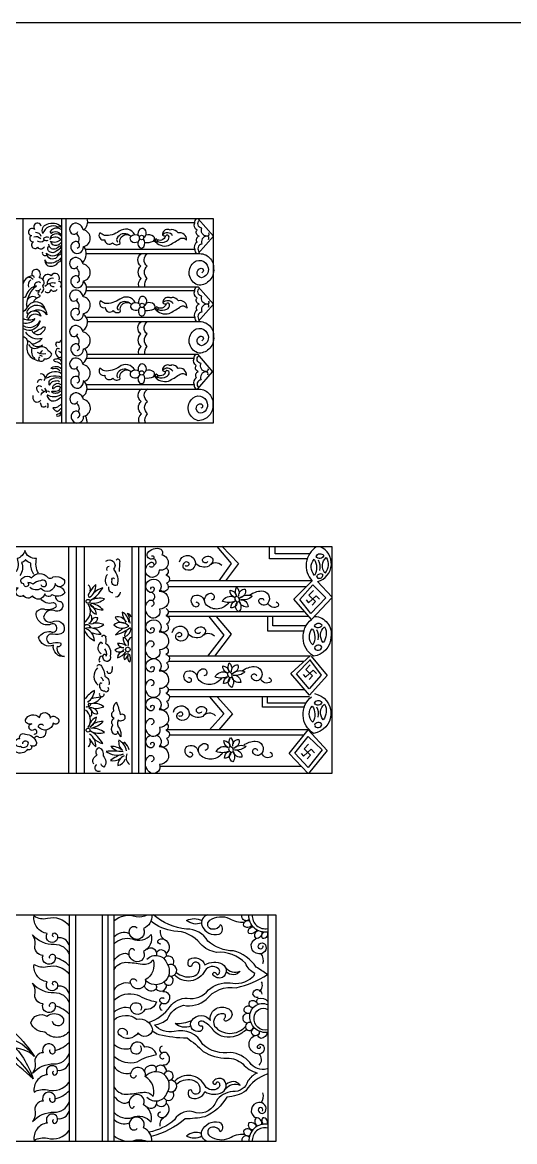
# Model space of a CAD drawing. Extents: x -66030 to 95157, y -13132 to 45879.
# Drawn here: x -58565 to -57482, y 3467 to 5934 of the extents above; entities that cross this region are included whole.
import ezdxf

# ---------------------------------------------------------------- set-up
doc = ezdxf.new("R2010")
doc.units = 0
doc.header["$LTSCALE"] = 100
doc.header["$MEASUREMENT"] = 0
doc.layers.add('3', color=11, linetype='CONTINUOUS')
doc.layers.add('4', color=121, linetype='CONTINUOUS')

# ---------------------------------------------------------------- blocks, each defined once
blk = doc.blocks.new('A$C08F46242')
at = {"layer": '3'}
for p, q in [((1963.8, 500), (1963.8, 0)), ((1980.9, 500), (1980.9, 0)), ((1998, 500), (1998, 0)), ((2103, 500), (2103, 0)), ((2117.7, 500), (2117.7, 0)), ((2132.3, 500), (2132.3, 0))]:
    blk.add_line(p, q, dxfattribs=at)
for points in [[(2146.7, 479.9, -0.978401), (2149.3, 472.9, -0.652992), (2137.7, 485.8, -0.334643), (2166.9, 494.8, -0.382986), (2169.3, 481.8, -0.987092), (2163.6, 448.2, -0.698473), (2135.8, 437.8, -0.410562), (2142.7, 464.2, -2.566179), (2142, 456.9)], [(1897.3, 441.2, -0.175038), (1893.3, 473.7, -0.369752), (1867.4, 491.7, -0.276229), (1850.4, 473.7, -0.226228), (1848.4, 444.2, -0.226228)], [(1887.6, 438.9, -0.187737), (1881, 463.8, -0.218244), (1869, 471.4, -0.266655), (1860, 465.1, -0.287202), (1856.7, 436.5, -0.287202)], [(2045.8, 468.3, -0.914276), (2062.9, 450, -0.262098), (2070.6, 415.2, -0.689883), (2059.9, 425.9, -0.922883), (2064.7, 430)], [(2208.3, 466.2, -0.756054), (2241.6, 469.8, -0.855662), (2217.2, 452.3, -0.486193), (2223.6, 467, -1.428816), (2220.4, 458.1)], [(2270.4, 467, -1.280522), (2262.1, 475.9, -0.495408), (2281.2, 472.2, -0.246554), (2277.4, 461)], [(2178.4, 453.1, -0.677784), (2177.9, 437.6, -0.789048), (2179.3, 419.3, -1.091328), (2165.2, 404.2, -0.704761)], [(2301, 458.1, 0.476665), (2272.9, 456.7, -0.331254), (2243.2, 463.7, -0.331254)], [(1938.5, 412.9, -0.349746), (1955.8, 398.3, -0.376877), (1927.5, 394, -0.678432), (1911.6, 396.3, -0.70255), (1884.3, 391.7, -0.575698), (1864.7, 392.4, -1.091011), (1852.7, 409, -0.624189), (1839.4, 423.6)], [(1902.6, 416.3, 0.464601), (1913.9, 413.3, 0.830217), (1902.3, 424.9, 0.155749), (1886, 417.3, 0.154893), (1874, 420.6, -1.825228), (1865.7, 418.3, -0.917593), (1863.4, 431.2, -0.380437), (1882.3, 431.2, -0.515901), (1917.9, 432.2, 0.434055), (1929.9, 433.5, -0.21567), (1953.5, 427.9, -1.104137), (1934.2, 418.6, -0.69824), (1902.9, 407.6, -0.35758), (1878.3, 410.6, -0.35758)], [(2144.8, 406.5, -0.683012), (2151.2, 410.2, -0.66279), (2142.8, 399.1, -0.734734), (2146.2, 427.5, -0.795134), (2163.4, 401.8, -1.030744), (2164.1, 362.2, -1.009364), (2136.7, 352.1, -0.378765), (2140.4, 380.8, -1.278642), (2145.8, 368.3, -1.278642)], [(2510.2, 433.4, -0.504575), (2522.6, 439.5, -0.615135), (2514.1, 429.9)], [(2316.7, 376.9, -0.466596), (2267.8, 371.3, -0.509378), (2271.5, 395.7, -1.325691), (2277.5, 381.7)], [(2339, 390.9, -0.485572), (2352.7, 406.1, -0.445644), (2341.2, 387.2, -0.29228), (2368.2, 390.9, -0.247903), (2342.7, 383.1, -0.449031), (2359, 367.2, -0.404336), (2340.1, 379.1, -0.32333), (2339, 356.5, -0.47526), (2334.5, 376.5, -0.423481), (2321.2, 365, -0.309006), (2330.1, 379.8, -0.202973), (2302.7, 379.4, -0.427638), (2328.2, 388.7, -0.307938), (2319.3, 403.9, -0.324989), (2333.4, 391.7, -0.269612), (2333.8, 410.5, -0.216639), (2339.7, 396.5)], [(2363.1, 393.5, -0.14276), (2388.6, 402.4, -0.637607), (2402.7, 375.7, -0.597691), (2383.4, 377.6, -1.115961), (2393.8, 382)], [(1935.1, 390.1, 0.424142), (1947, 379, -0.781195), (1935.9, 357.7, 0.543895), (1909, 344.2, 0.473151), (1932, 335.5, -0.715045), (1951.8, 311, -0.219957), (1929.2, 306.9, 1.065821), (1924.2, 286.5, -0.154244), (1946.3, 287.8, -0.706199), (1938.9, 279.6, 0.477703), (1954.9, 258, -0.498992), (1930.4, 282.6, -0.459681), (1898, 299.2, -0.324869), (1924.1, 312.6, 1.388545), (1928, 330, -0.56692), (1892.4, 352.9, -0.459639), (1912.2, 361.6, 0.14112), (1935.9, 366.4, 0.678986), (1929.6, 375.8, -0.313802), (1902.7, 385.3)], [(2244.1, 378, -1.258875), (2243, 367.2, -0.507955), (2237.8, 390.6, -0.53132), (2263, 379.8)], [(2420.9, 378.3, -0.405765), (2425.3, 368.7, -0.499521), (2402.7, 375.7, -0.499521)], [(2178.4, 363.5, -0.677784), (2177.9, 348, -0.789048), (2179.3, 329.8, -1.091328), (2165.2, 314.6, -0.704761)], [(2505.6, 346.3, -0.45526), (2541.5, 300.4, -0.379331), (2503.1, 258.7, -0.513752), (2498.6, 339.5)], [(2144.8, 316.9, -0.683012), (2151.2, 320.6, -0.66279), (2142.8, 309.5, -0.734734), (2146.2, 337.9, -0.795134), (2163.4, 312.2, -1.030744), (2164.1, 272.6, -1.009364), (2136.7, 262.5, -0.378765), (2140.4, 291.2, -1.278642), (2145.8, 278.7, -1.278642)], [(2192.1, 310.4, -0.756054), (2225.5, 313.9, -0.855662), (2201, 296.5, -0.486193), (2207.4, 311.2, -1.428816), (2204.2, 302.3)], [(2254.2, 311.2, -1.280522), (2245.9, 320.1, -0.495408), (2265, 316.4, -0.246554), (2261.2, 305.2)], [(2037.4, 301.3, -1.116322), (2045.4, 299.4, -0.134032), (2045.4, 286.9, -0.320048), (2055.4, 259.2, -0.395248), (2050.4, 246.8, -0.47796), (2039.3, 258.7, 0.671178), (2032.7, 245.7)], [(2284.9, 302.3, 0.476665), (2256.8, 300.9, -0.331254), (2227, 307.9, -0.331254)], [(2178.4, 277.9, -0.677784), (2177.9, 262.4, -0.789048), (2179.3, 244.1, -1.091328), (2165.2, 228.9, -0.704761)], [(2144.8, 231.3, -0.683012), (2151.2, 235, -0.66279), (2142.8, 223.8, -0.734734), (2146.2, 252.2, -0.795134), (2163.4, 226.5, -1.030744), (2164.1, 187, -1.009364), (2136.7, 176.9, -0.378765), (2140.4, 205.6, -1.278642), (2145.8, 193.1, -1.278642)], [(2027.1, 236.7, -0.773453), (2036.2, 236.4, -0.166114), (2043.5, 214.6, -0.39051), (2052.6, 195.7)], [(2227.9, 211.3, -1.258875), (2226.8, 200.6, -0.507955), (2221.6, 223.9, -0.53132), (2246.8, 213.2)], [(2300.6, 210.2, -0.466596), (2251.7, 204.7, -0.509378), (2255.4, 229.1, -1.325691), (2261.3, 215)], [(2322.8, 224.3, -0.485572), (2336.5, 239.5, -0.445644), (2325, 220.6, -0.29228), (2352.1, 224.3, -0.247903), (2326.5, 216.5, -0.449031), (2342.8, 200.6, -0.404336), (2323.9, 212.4, -0.32333), (2322.8, 189.8, -0.47526), (2318.4, 209.8, -0.423481), (2305, 198.4, -0.309006), (2313.9, 213.2, -0.202973), (2286.5, 212.8, -0.427638), (2312.1, 222.1, -0.307938), (2303.2, 237.2, -0.324989), (2317.2, 225, -0.269612), (2317.6, 243.9, -0.216639), (2323.5, 229.8)], [(2346.9, 226.9, -0.14276), (2372.5, 235.8, -0.637607), (2386.5, 209.1, -0.597691), (2367.3, 210.9, -1.115961), (2377.6, 215.4)], [(2404.7, 211.7, -0.405765), (2409.1, 202.1, -0.499521), (2386.5, 209.1, -0.499521)], [(2178.4, 192.2, -0.677784), (2177.9, 176.7, -0.789048), (2179.3, 158.5, -1.091328), (2165.2, 143.3, -0.704761)], [(2505.6, 175.9, -0.848576), (2503.1, 88.3, -0.513752), (2498.6, 169.1)], [(2144.8, 145.6, -0.683012), (2151.2, 149.4, -0.66279), (2142.8, 138.2, -0.734734), (2146.2, 166.6, -0.795134), (2163.4, 140.9, -1.030744), (2164.1, 101.4, -1.009364), (2136.7, 91.2, -0.378765), (2140.4, 120, -1.278642), (2145.8, 107.5, -1.278642)], [(2194.6, 135, -0.756054), (2228, 138.6, -0.855662), (2203.5, 121.2, -0.486193), (2209.9, 135.8, -1.428816), (2206.7, 127)], [(1887.5, 87.1, 1.836467), (1885.7, 95.3, -1.06124), (1882.8, 109.4, -0.53913), (1868.7, 118.1, -0.53399), (1899.8, 123.4, -0.98489), (1923.2, 121.7, -0.573369), (1936.7, 123.4, -1.322578), (1930.2, 110.5, -0.61449), (1897.4, 102.3, -0.829448), (1908.6, 105.9)], [(2287.3, 127, 0.476665), (2259.2, 125.6, -0.331254), (2229.5, 132.6, -0.331254)], [(2256.7, 135.8, -1.280522), (2248.4, 144.7, -0.495408), (2267.5, 141, -0.246554), (2263.7, 129.9)], [(2180.3, 109.5, -0.584884), (2177.9, 95.2, -0.789048), (2179.3, 76.9, -1.091328), (2165.2, 61.7)], [(1862.9, 65.5, -0.864562), (1874.6, 67.8, -0.672522), (1858.2, 59.1, -1.19292), (1856.5, 77.2, -0.730301), (1868.7, 86.6, -0.32681), (1893.3, 68.4, -0.74233), (1879.9, 62.6, -1.057583), (1873.4, 53.2, -0.422435), (1847.7, 47.9, -0.422435)], [(2159, 84.3, -0.499779), (2163.4, 59.3, -1.030744), (2164.1, 19.8, -1.009364), (2136.7, 9.7, -0.378765), (2140.4, 38.4, -1.278642), (2145.8, 25.9)], [(2144.8, 64.1, -0.683012), (2151.2, 67.8, -0.66279), (2142.8, 56.6, -0.641993), (2142.6, 83.9, -0.641993)], [(2325.3, 59.8, -0.485572), (2339, 74.9, -0.445644), (2327.5, 56.1, -0.29228), (2354.6, 59.8, -0.247903), (2329, 52, -0.449031), (2345.3, 36.1, -0.404336), (2326.4, 47.9, -0.32333), (2325.3, 25.3, -0.47526), (2320.8, 45.3, -0.423481), (2307.5, 33.8, -0.309006), (2316.4, 48.7, -0.202973), (2289, 48.3, -0.427638), (2314.5, 57.5, -0.307938), (2305.7, 72.7, -0.324989), (2319.7, 60.5, -0.269612), (2320.1, 79.4, -0.216639), (2326, 65.3)], [(2019.2, 20.4, -0.45746), (2026.5, 40, -0.435492), (2030.4, 57.2, -0.389989), (2039.8, 38.5, -0.430076), (2041.3, 14, -0.295401), (2035.4, 20.9)], [(2230.4, 46.8, -1.258875), (2229.3, 36.1, -0.507955), (2224.1, 59.4, -0.53132), (2249.3, 48.7)], [(2303.1, 45.7, -0.466596), (2254.1, 40.1, -0.509378), (2257.8, 64.6, -1.325691), (2263.8, 50.5)], [(2349.4, 62.4, -0.14276), (2374.9, 71.2, -0.637607), (2389, 44.6, -0.597691), (2369.8, 46.4, -1.115961), (2380.1, 50.9)], [(2407.2, 47.2, -0.405765), (2411.6, 37.5, -0.499521), (2389, 44.6, -0.499521)]]:
    blk.add_lwpolyline(points, format="xyb", dxfattribs=at)
for points in [[(2290.2, 500), (2322, 463), (2294.5, 424.9)], [(2301, 500.8), (2338.1, 463), (2309.2, 424.9)], [(2489.2, 473.3), (2406, 473.3), (2406, 500)], [(2494.4, 484.4), (2418.8, 484.4), (2418.8, 500)], [(2500.2, 424.9), (2185.2, 424.9)], [(2543.3, 387), (2498.6, 339.5), (2460, 384.3), (2500.3, 424.6)], [(2511.8, 423.4), (2543.3, 389.1)], [(2487.3, 411.2), (2183.3, 411.2)], [(2501.9, 416), (2530.3, 386.8), (2497.4, 352.3), (2472.7, 383.5), (2501.9, 416)], [(2502.8, 403.2), (2493.1, 392.9), (2507.4, 378.9), (2499.8, 370.8)], [(2487.1, 382.4), (2492.2, 376.4), (2509, 391.8), (2516.2, 384.2)], [(2493.1, 346), (2182.4, 346)], [(2484.1, 356.4), (2183.4, 356.4)], [(2272.3, 346), (2305.8, 304.7), (2269.9, 258.2)], [(2288.5, 346), (2321.9, 307.2), (2285.3, 258.2)], [(2481.7, 313.8), (2402.5, 313.8), (2402.5, 346)], [(2486.6, 325.5), (2413.2, 325.5), (2413.2, 346)], [(2482.2, 246.9), (2183.5, 246.9)], [(2494.5, 258.2), (2184.4, 258.2)], [(2498, 258.8), (2533, 216), (2494.3, 172.6), (2453, 220.1), (2496.4, 259.9)], [(2494.3, 251), (2519.9, 217), (2493.2, 186.2), (2466, 219.6), (2494.8, 249.9)], [(2480.5, 218.5), (2485.5, 212.5), (2502.4, 227.9), (2509.5, 220.3)], [(2496.1, 239.4), (2486.5, 229.1), (2500.8, 215), (2493.2, 206.9)], [(2484, 184.5), (2183.5, 184.5)], [(2494.6, 169.2), (2195.4, 169.2), (2185.7, 169.2)], [(2274.3, 169.2), (2305.9, 131.8), (2274.4, 95.9)], [(2291.1, 169.2), (2324.4, 131.8), (2294.3, 95.9)], [(2482.5, 146.3), (2390.6, 146.3), (2390.6, 169.2)], [(2487.3, 155.2), (2401.8, 155.2), (2401.8, 169.2)], [(2491.3, 95.9), (2179.4, 95.9)], [(2482.1, 84.6), (2185.8, 84.6)], [(2491.3, 0), (2449.3, 44.1), (2491.6, 96.3)], [(2491.6, 81.7), (2522.5, 52.4), (2491.1, 13.2), (2461.8, 45.1), (2491.6, 81.7)], [(2491.6, 96.3), (2533, 50.8), (2491.9, 0)], [(2476.2, 43.9), (2481.3, 37.9), (2498.1, 53.4), (2505.3, 45.8)], [(2491.9, 64.8), (2482.2, 54.5), (2496.5, 40.5), (2488.9, 32.4)], [(2477, 15), (2165, 15)]]:
    blk.add_lwpolyline(points, dxfattribs=at)
for points in [[(2504.3, 472.2, -0.289166), (2505.4, 436.7, -0.397149)], [(2525.7, 480.6, -0.679549), (2509.1, 478.5, -0.595466)], [(2528.3, 441.7, -0.414005), (2531.3, 476.3, -0.308867)], [(2521.7, 327.5, -0.679549), (2505.2, 325.4, -0.595466)], [(2524.3, 288.6, -0.414005), (2527.4, 323.2, -0.308867)], [(2500.4, 319, -0.289166), (2501.5, 283.6, -0.397149)], [(2073.2, 117.5, 0.367875), (2076.1, 98.9, -0.118418), (2079.1, 80.7, -0.055409), (2071.7, 93, -0.776559), (2062.9, 87.6, -0.350151), (2061.4, 107.2, -0.499463), (2064.3, 121.5, -0.606203), (2063.4, 137.7, -0.277186), (2069.2, 157.3, -0.032072), (2077.6, 130.3, -1.094949), (2083, 117, -0.359001)], [(2500.4, 148.7, -0.289166), (2501.5, 113.2, -0.397149)], [(2521.7, 157.1, -0.679549), (2505.2, 155, -0.595466)], [(2524.3, 118.2, -0.414005), (2527.4, 152.8, -0.308867)]]:
    blk.add_lwpolyline(points, format="xyb", close=True, dxfattribs=at)
for centre, radius in [((2006.7, 379.4), 4.22), ((2094.2, 273.2), 4.92), ((2006.7, 95.6), 4.22)]:
    blk.add_circle(centre, radius, dxfattribs=at)
for centre, radius, start, end in [((2535.9, 458.3), 49, 121.9591, 223.3738), ((2501.9, 462.5), 40.6, 285.2353, 66.9319), ((2072.5, 468.8), 3.96, 352.8375, 161.1946), ((2149.7, 466), 6.93, 286.2715, 111.9081), ((2484, 454.8), 33.9, 348.0027, 26.5361), ((2053.8, 450.3), 6.25, 98.5764, 205.2382), ((6452.9, 232.2), 4382.8, 176.9112, 177.2124), ((2063.3, 426), 18.9, 137.471, 216.9388), ((2515.6, 435.6), 5.87, 201.8317, 254.9496), ((2001.7, 406.7), 10.4, 336.7462, 59.2207), ((2013, 393.4), 5.78, 132.0198, 236.785), ((2084.3, 354.5), 86.7, 134.4433, 150.0596), ((1995.7, 412.8), 28.1, 300.2498, 7.1631), ((1975.9, 444.3), 72.4, 299.9093, 330.7814), ((2047.8, 370.7), 39.3, 102.9022, 137.1928), ((2061.7, 408.9), 10.2, 167.7127, 266.9421), ((2067.2, 400.4), 11.1, 269.2457, 357.6094), ((2144.5, 389.8), 9.16, 292.7972, 82.6733), ((1983.9, 357.2), 28.1, 300.1064, 34.6308), ((2039, 399.4), 39, 223.166, 271.1398), ((1995.9, 347), 29.7, 7.801, 60.4732), ((2031.9, 340.4), 45.8, 75.6642, 115.8747), ((2016.6, 418.2), 42.8, 265.1468, 308.4691), ((2002.6, 325.9), 50.8, 42.9278, 78.1125), ((2003.6, 341.7), 11.8, 294.4798, 42.0506), ((2032.7, 373.3), 23.5, 204.3228, 251.7513), ((2125.6, 359.8), 43.9, 185.2148, 216.5265), ((2069.4, 331.4), 27.4, 4.6867, 62.7384), ((2088.7, 345.4), 8.32, 356.6463, 60.6156), ((2092.6, 343.5), 9.09, 8.5949, 88.7578), ((2004.8, 319.7), 8.28, 17.2258, 144.4638), ((2010.2, 291.2), 29.9, 31.9517, 114.0631), ((2013.5, 344.9), 14.8, 250.3135, 352.1708), ((2024.5, 332.1), 11.4, 71.1071, 166.2637), ((2023.2, 282.7), 48.9, 68.3785, 96.1042), ((2020.9, 352.3), 31.6, 267.9196, 310.0437), ((2078.5, 310.3), 22.8, 38.4882, 131.791), ((2081.7, 348.5), 28.1, 228.9278, 301.3514), ((2072.1, 325.2), 20.2, 24.8312, 106.1907), ((2087, 354.2), 22.7, 205.2844, 269.6896), ((2049.6, 382.1), 78.5, 282.9338, 310.1574), ((2117.2, 341), 20.5, 169.0096, 208.4975), ((1990.4, 290.5), 30.8, 3.3529, 75.598), ((2045.4, 340), 53.5, 207.626, 242.9755), ((2038.3, 393.7), 86.7, 253.5256, 268.165), ((2124.7, 253.9), 77.3, 120.803, 138.0941), ((2109.5, 299), 25.8, 177.9891, 223.3919), ((2079.9, 284.5), 15.9, 345.6595, 76.3109), ((2102, 304.3), 14.8, 137.4658, 193.0231), ((2079.3, 321.4), 22.1, 292.0139, 355.2447), ((2106.8, 289.2), 12.1, 108.4229, 189.1641), ((2480.1, 301.7), 33.9, 348.0027, 26.5361), ((2042.8, 277), 14.6, 140.1757, 241.0813), ((2035.1, 285.2), 3.7, 356.8572, 161.3898), ((2032.7, 263.9), 15.1, 339.6598, 44.1372), ((2080.2, 254), 23.4, 76.0774, 129.1685), ((2075.1, 280.7), 12.9, 221.4074, 326.4763), ((2075.4, 261.7), 24.9, 52.0833, 99.3778), ((2087.3, 294.7), 18.1, 208.0971, 265.2149), ((2512.8, 280.6), 9.11, 210.7452, 346.4675), ((2513.8, 273.3), 9.35, 33.3366, 159.8757), ((2043.1, 258.7), 3.74, 359.3355, 180.6645), ((2085.1, 254.9), 13.8, 90.1568, 179.7945), ((2062.8, 285.9), 32.2, 285.5324, 326.7376), ((2094.1, 255.9), 8.57, 108.4108, 211.8476), ((2080.8, 263.9), 14.3, 296.3164, 10.5145), ((2103.9, 255.4), 10.4, 158.6056, 242.8779), ((2079.4, 252.8), 20.8, 341.4422, 28.295), ((2044.7, 214.2), 25.2, 133.2787, 231.4578), ((2053.9, 226.4), 5.67, 180.9828, 359.0172), ((1999.1, 239.3), 61.9, 347.8688, 356.4114), ((2043.2, 193.2), 11.3, 149.7704, 268.3802), ((2035.2, 195), 4.25, 56.7013, 114.5087), ((2026.3, 200.3), 14.7, 11.8419, 53.6729), ((2045.4, 135.1), 53.5, 117.0245, 146.6829), ((1990.4, 184.6), 30.8, 299.7348, 356.6471), ((2036.9, 174.6), 5.35, 162.4371, 7.1829), ((2046.8, 185.8), 5.58, 224.8539, 40.5162), ((2004.8, 155.3), 8.28, 248.8297, 342.7742), ((2013, 151.4), 5.78, 132.0198, 236.785), ((2010.2, 183.8), 29.9, 270.7021, 328.0483), ((2038.3, 81.4), 86.7, 91.835, 106.4744), ((2020.9, 122.8), 31.6, 49.9563, 92.0804), ((1983.9, 117.9), 28.1, 325.3692, 51.4988), ((2013.5, 130.1), 14.8, 7.8292, 109.6865), ((2003.6, 133.4), 11.8, 317.9494, 65.5202), ((1995.9, 128.1), 29.7, 299.5268, 352.199), ((2032.7, 101.7), 23.5, 108.2487, 155.6772), ((2024.5, 142.9), 11.4, 193.7363, 288.8929), ((2023.2, 192.4), 48.9, 263.8958, 291.6215), ((2480.1, 131.3), 33.9, 348.0027, 26.5361), ((2039, 75.6), 39, 88.8602, 136.834), ((2002.6, 149.2), 50.8, 281.8875, 317.0722), ((2016.6, 56.8), 42.8, 51.5309, 94.8532), ((2512.8, 110.2), 9.11, 210.7452, 346.4675), ((2513.8, 102.9), 9.35, 33.3366, 159.8757), ((1894.5, 73.7), 7.64, 57.5427, 147.4943), ((1902.2, 92.1), 12.5, 253.1685, 12.3778), ((2084.3, 120.6), 86.7, 209.9404, 225.5567), ((1995.7, 62.2), 28.1, 352.8369, 59.7502), ((1975.9, 30.7), 72.4, 29.2186, 60.0907), ((2031.9, 134.7), 45.8, 244.1253, 284.3358), ((2047.8, 104.4), 39.3, 222.8072, 257.0978), ((2001.7, 68.3), 10.4, 300.7793, 23.2538), ((2056.4, 16.6), 43.2, 52.5791, 89.1665), ((2090.6, 90.1), 45.2, 222.0184, 243.4206), ((2099, 69.7), 24.9, 171.0487, 229.0348), ((2058.1, 43.9), 33.9, 10.4875, 61.1209), ((2087.2, 66), 2.6, 75.8512, 235.2243), ((2049.5, 35), 50.8, 19.2573, 41.2076), ((2060.9, -197.3), 246.3, 84.6626, 93.397), ((2070.8, 80.7), 40.3, 232.6057, 288.8002), ((2100.1, -24.3), 68.7, 103.7061, 130.0771), ((2061.8, 52.7), 25.1, 256.2254, 309.7425), ((2095.8, 17.2), 23.5, 113.8188, 179.2868), ((2068.7, 37.9), 20.7, 280.1594, 342.5897), ((2109.3, 35.1), 19, 153.704, 233.4257), ((2029.5, 12.6), 7.83, 120.3973, 304.038)]:
    blk.add_arc(centre, radius, start, end, dxfattribs=at)
at = {"layer": '3', "extrusion": (0, 0, -1)}
for centre in [(2335.1, 384.1), (2318.9, 217.4), (2321.4, 52.9)]:
    blk.add_ellipse(centre, major_axis=(3.89, -5), ratio=0.754448, dxfattribs=at)
at = {"layer": '4'}
blk.add_lwpolyline([(2543.3, 0), (0, 0), (0, 500), (2543.3, 500)], close=True, dxfattribs=at)
blk = doc.blocks.new('A$C10B656CB')
at = {"layer": '3'}
for p, q in [((1863.9, 0.2), (1863.9, 450.2)), ((1948.8, 0.2), (1948.8, 450.2)), ((1958.8, 0.2), (1958.8, 450.2)), ((2249.3, 450.1), (2282.8, 411.7)), ((2241.9, 441), (2006.1, 441)), ((2241.9, 382.3), (2001, 382.3)), ((2241.9, 291.3), (2002.9, 291.3)), ((2241.9, 232.6), (2003.3, 232.6)), ((2240, 142.4), (2003.8, 142.4)), ((2240, 83.7), (2003.1, 83.7))]:
    blk.add_line(p, q, dxfattribs=at)
for points in [[(2251.2, 412, -0.553129), (2246.8, 425, -0.388661), (2241.9, 441, -0.230262), (2245.8, 450.1)], [(2272.1, 418.7, -0.630878), (2268.6, 411.8, -0.548443), (2257.5, 429.6, -0.683713), (2252.2, 446.8)], [(1903.4, 433.8, 1.312295), (1889.2, 426.6, 1.44644), (1883, 412.9)], [(1947.7, 426.5, 0.396777), (1924.1, 423, 0.455194), (1925.2, 418, -0.584628), (1948.2, 411.1, 0.684361), (1922.5, 404.2, -0.459755), (1945.2, 405.8)], [(1982.9, 385.4, 0.808958), (1981.4, 399.9, 0.603493), (1970.4, 381.9, 0.861172), (1996.5, 388.6, 0.822703), (1996.2, 425.7, 0.255626), (1985.2, 439, 0.633393), (1966.7, 423.4, 0.746337), (1984.1, 421.9)], [(2109.7, 415, 0.473842), (2075.6, 422.4, -0.166062), (2042.7, 413.1, -0.064162), (2032.8, 419.2, 0.719324), (2043.4, 403.8, 0.679737), (2060.8, 397.3, 0.429172), (2077.3, 395.6, -0.760131), (2101.3, 411.7, -0.760131)], [(2129.9, 408.6, 0.526649), (2130.2, 427.3, 0.302511), (2120.6, 426.9, 0.220034), (2116.7, 413.5, 0.220034)], [(1879.1, 411.1, 0.540089), (1886.6, 399.2, 1.201642), (1895.6, 387.1, 0.514847), (1910.6, 388.1)], [(1920.4, 409, 0.228242), (1909.6, 407.5, 0.360129), (1908.9, 404.1, 0.194283), (1919.1, 402.8, 0.194283)], [(1947.7, 405, -0.187791), (1947.5, 397.6, -0.155767), (1938.1, 391, -0.393455), (1924, 400.5, 0.299853), (1947.7, 404.9, 0.299853)], [(2097.1, 414.3, 0.452585), (2070.3, 406.6, 0.376377), (2072.6, 398.4)], [(2120.3, 411.1, 0.412723), (2100.1, 410.1, 0.411883), (2102.1, 400.4, 0.262802), (2116.4, 399.3)], [(2120.8, 405.3, 0.428602), (2119.9, 387, 0.414585), (2129.3, 388.1, 0.297126), (2128.6, 405.2)], [(2131.5, 397.9, 0.117805), (2150.7, 400.4, 0.42628), (2151.1, 411, 0.272313), (2134.2, 413.9)], [(2153.8, 404, 0.201089), (2159.7, 399.8, 0.230015), (2179.2, 400.7, 0.34407), (2185, 410.2, 0.64331), (2178, 412.7, 0.64331)], [(2251.2, 411.4, 0.553129), (2246.8, 398.4, 0.388661), (2241.9, 382.3, 0.230262), (2245.8, 373.3)], [(2272.1, 404.7, 0.630878), (2268.6, 411.5, 0.548443), (2257.5, 393.8, 0.683713), (2252.2, 376.6)], [(1919.3, 394.1, 0.512333), (1937.1, 384.8, -0.105813), (1948.1, 391.4, -0.260479), (1937.9, 379.5, -0.445218), (1919.8, 379.2, -0.15954), (1917.9, 385.9, -0.314116), (1921.3, 388.8)], [(2118.2, 301.2, -0.264664), (2123.6, 318.6, -0.46064), (2123.3, 345.9, -0.53326), (2124.2, 373.3)], [(2131.9, 301.2, -0.264664), (2137.2, 318.6, -0.46064), (2137, 345.9, -0.53326), (2137.9, 373.3)], [(2249.3, 373.3, -0.463187), (2283.2, 339.6, -0.428367), (2251.3, 303.6, -0.563151), (2236.1, 350.1, -0.667192), (2271, 342.2, -0.456308), (2256.2, 320.1, -0.785669), (2253.8, 340.8, -0.989057), (2257.3, 331)], [(1982.9, 309.7, 0.808958), (1981.4, 324.2, 0.603493), (1970.4, 306.2, 0.861172), (1996.5, 312.9, 0.822703), (1996.2, 349.9, 0.255626), (1985.2, 363.3, 0.633393), (1966.7, 347.6, 0.746337), (1984.1, 346.1)], [(1888.5, 320.1, 0.655369), (1880.3, 323.3, 0.300227), (1864, 307.4, 0.300227)], [(1903.3, 286.4, 0.446922), (1907.2, 302.1, 0.682987), (1899.1, 319.5, 0.267579), (1901.3, 330.3, 1.201913), (1883.9, 324.5)], [(1942.9, 315.2, 0.966672), (1925.2, 324.6, 0.63071), (1907.2, 316.5, 0.63071)], [(1872.8, 256.1, -0.136025), (1871.6, 262.9, -0.182618), (1893.3, 302.4, 0.275204), (1870.8, 281.4, -0.327588), (1864.1, 275.8)], [(2251.2, 262.3, -0.553129), (2246.8, 275.3, -0.388661), (2241.9, 291.3, -0.230262), (2245.8, 300.3)], [(2272.1, 269, -0.630878), (2268.6, 262.1, -0.548443), (2257.5, 279.8, -0.683713), (2252.2, 297.1)], [(1898.5, 291.8, -0.350187), (1895.9, 286.2, 0.179119), (1898.6, 282.7, -0.689503), (1899.5, 278.1, 0.18612), (1885.9, 265.8, 0.18612)], [(1912.4, 290.1, 0.721266), (1924.6, 293.8, 0.448952), (1939.1, 294)], [(1982.9, 238, 0.808958), (1981.4, 252.5, 0.603493), (1970.4, 234.5, 0.861172), (1996.5, 241.2, 0.822703), (1996.2, 278.3, 0.255626), (1985.2, 291.6, 0.633393), (1966.7, 275.9, 0.746337), (1984.1, 274.4)], [(2110.8, 265.3, 0.473842), (2076.7, 272.6, -0.166062), (2043.9, 263.4, -0.064162), (2034, 269.5, 0.719324), (2044.5, 254.1, 0.679737), (2062, 247.6, 0.429172), (2078.4, 245.9, -0.760131), (2102.5, 262, -0.760131)], [(2131, 258.9, 0.526649), (2131.4, 277.6, 0.302511), (2121.8, 277.2, 0.220034), (2117.9, 263.7, 0.220034)], [(1912, 250.9, 0.620195), (1875.6, 259.2, -0.041733), (1864.2, 244.7)], [(1874.1, 240.4, -0.393091), (1875.2, 249.5, -0.74747), (1915.9, 238.5, 0.358217), (1888, 247.2, 0.358217)], [(1872.9, 231.5, -0.92671), (1902.9, 235.4, 0.524741), (1873.8, 227.2, 0.513212)], [(2098.3, 264.5, 0.452585), (2071.5, 256.8, 0.376377), (2073.8, 248.6)], [(2121.4, 261.4, 0.412723), (2101.3, 260.3, 0.411883), (2103.3, 250.7, 0.262802), (2117.6, 249.6)], [(2121.9, 255.6, 0.428602), (2121, 237.3, 0.414585), (2130.5, 238.3, 0.297126), (2129.7, 255.4)], [(2132.6, 248.1, 0.117805), (2151.9, 250.7, 0.42628), (2152.2, 261.2, 0.272313), (2135.3, 264.2)], [(2154.9, 254.3, 0.201089), (2160.9, 250.1, 0.230015), (2180.4, 251, 0.34407), (2186.1, 260.5, 0.64331), (2179.1, 263, 0.64331)], [(2251.2, 261.6, 0.553129), (2246.8, 248.6, 0.388661), (2241.9, 232.6, 0.230262), (2245.8, 223.5)], [(2272.1, 254.9, 0.630878), (2268.6, 261.8, 0.548443), (2257.5, 244, 0.683713), (2252.2, 226.8)], [(1863.9, 214.6, 0.448533), (1901, 225.4, -0.280498), (1880.4, 204, -0.144888), (1864.4, 207.4)], [(2118.2, 151.4, -0.264664), (2123.6, 168.8, -0.46064), (2123.3, 196.2, -0.53326), (2124.2, 223.5)], [(2131.9, 151.4, -0.264664), (2137.2, 168.8, -0.46064), (2137, 196.2, -0.53326), (2137.9, 223.5)], [(2249.3, 223.5, -0.463187), (2283.2, 189.8, -0.428367), (2251.3, 153.8, -0.563151), (2236.1, 200.4, -0.667192), (2271, 192.5, -0.456308), (2256.2, 170.3, -0.785669), (2253.8, 191.1, -0.989057), (2257.3, 181.2)], [(1883.1, 174.1, 0.213963), (1905.6, 186.4, -0.370915), (1869.9, 200.1)], [(1882.8, 203.9, 0.582065), (1906.8, 200.2, 0.152345), (1913.1, 210.3, 0.426575), (1903.8, 207.5, 0.073835), (1886.3, 198)], [(1982.9, 159.9, 0.808958), (1981.4, 174.4, 0.603493), (1970.4, 156.4, 0.861172), (1996.5, 163.1, 0.822703), (1996.2, 200.2, 0.255626), (1985.2, 213.5, 0.633393), (1966.7, 197.9, 0.746337), (1984.1, 196.4)], [(1863.9, 190.7, -0.41445), (1872.8, 173.8, 0.262458), (1879.5, 146.5, 0.189411), (1905.5, 136, 0.395678), (1910.2, 141.4, 0.411534), (1927.1, 151.9, 0.139224), (1918.9, 159.2, 0.429614), (1898.1, 166.2, -0.486096), (1876.7, 172.6)], [(1872.2, 181.6, -0.19391), (1882, 175.4, 0.441611), (1906.2, 172.2, 0.441611)], [(1948.8, 182.6, 0.404335), (1944.9, 178.4, -0.312234), (1941, 177.4, 0.71209), (1935.7, 172.4, 0.093773), (1937.5, 168.5)], [(1944.2, 163.1, 0.188951), (1937.7, 163.7, 0.276156), (1937.3, 161.6, 0.356163), (1936.3, 151, 0.003436), (1941.6, 143.5, 0.003436)], [(2249.4, 113.4, -0.553129), (2245, 126.4, -0.388661), (2240, 142.4, -0.230262), (2244, 151.4)], [(2270.2, 120.1, -0.630878), (2266.7, 113.2, -0.548443), (2255.6, 130.9, -0.683713), (2250.4, 148.2)], [(1945.5, 113.8, 0.317408), (1930.6, 119.5, -0.217054), (1924.5, 120.1, -0.414229), (1948.8, 119.3)], [(1947.2, 145.6, -0.136466), (1941.4, 142.8, -0.174823), (1935.1, 140.8, 0.281721), (1930.6, 138.3, 0.279219), (1935.4, 135.4, -0.200941), (1947.4, 128.9)], [(1982.9, 88.2, 0.808958), (1981.4, 102.7, 0.603493), (1970.4, 84.8, 0.861172), (1996.5, 91.4, 0.822703), (1996.2, 128.5, 0.255626), (1985.2, 141.8, 0.633393), (1966.7, 126.2, 0.746337), (1984.1, 124.7)], [(2109.8, 116.4, 0.473842), (2075.7, 123.7, -0.166062), (2042.9, 114.5, -0.064162), (2033, 120.6, 0.719324), (2043.5, 105.2, 0.679737), (2061, 98.7, 0.429172), (2077.4, 97, -0.760131), (2101.5, 113.1, -0.760131)], [(2130, 110, 0.526649), (2130.4, 128.7, 0.302511), (2120.8, 128.3, 0.220034), (2116.9, 114.8, 0.220034)], [(1948.8, 107.6, 0.278512), (1932.8, 112.4, 0.272557), (1913.5, 101.1, 0.668029), (1914.9, 99.2, 0.024015), (1924.5, 103.4, -0.128903), (1948.8, 101.2)], [(1944, 90.5, 0.33203), (1939.2, 92.7, 0.049809), (1928, 90.7, 0.188698), (1922.3, 83.9, -1.008989), (1921.5, 83.8, -0.104398), (1920.9, 88.8, -0.343769), (1925.4, 96.3, -0.209397), (1948.8, 98.4, -0.209397)], [(2097.3, 115.6, 0.452585), (2070.5, 107.9, 0.376377), (2072.8, 99.7)], [(2120.4, 112.5, 0.412723), (2100.3, 111.4, 0.411883), (2102.3, 101.8, 0.262802), (2116.6, 100.7)], [(2121, 106.7, 0.428602), (2120.1, 88.4, 0.414585), (2129.5, 89.4, 0.297126), (2128.8, 106.5)], [(2131.7, 99.2, 0.117805), (2150.9, 101.8, 0.42628), (2151.2, 112.3, 0.272313), (2134.3, 115.3)], [(2153.9, 105.4, 0.201089), (2159.9, 101.2, 0.230015), (2179.4, 102.1, 0.34407), (2185.1, 111.6, 0.64331), (2178.1, 114.1, 0.64331)], [(2249.4, 112.7, 0.553129), (2245, 99.7, 0.388661), (2240, 83.7, 0.230262), (2244, 74.6)], [(2270.2, 106, 0.630878), (2266.7, 112.9, 0.548443), (2255.6, 95.1, 0.683713), (2250.4, 77.9)], [(1898.5, 67.2, -0.273141), (1893.8, 79, -0.459137), (1904.2, 80.6)], [(1946.9, 70.2, 0.027778), (1941.6, 66.6, -0.12914), (1932.4, 65.4, -0.292426), (1927.1, 68.2, -0.465574), (1929.4, 70.1, 0.122956), (1941.5, 71.5, 0.289535), (1945.7, 75.4, 0.362099), (1944.5, 80.2, 0.172044), (1935.8, 79.3, 0.129358), (1930.6, 75.1, -0.452641), (1929.4, 75.1, -0.040094), (1928.9, 77, -0.298386), (1934.5, 85.8, -0.369252), (1946.8, 84.5, -0.369252)], [(2119.5, 0.2, -0.305769), (2124.1, 20.3, -0.46064), (2123.8, 47.6, -0.53326), (2124.7, 75)], [(2133.2, 0.2, -0.305769), (2137.8, 20.3, -0.46064), (2137.5, 47.6, -0.53326), (2138.4, 75)], [(2247.5, 74.6, -0.463187), (2281.3, 40.9, -0.428367), (2249.5, 4.9, -0.563151), (2234.3, 51.4, -0.667192), (2269.1, 43.6, -0.456308), (2254.4, 21.4, -0.785669), (2252, 42.2, -0.989057), (2255.4, 32.3)], [(1902.3, 50.5, -0.46683), (1889.2, 47, -0.237919), (1886, 60.5, -0.237919)], [(1903.3, 61.5, -0.172093), (1910, 69.5, -0.355145), (1921.9, 67.7)], [(1948.8, 63.5, -0.197697), (1930.7, 57.4, -0.108501), (1918.2, 60.9, 0.557112), (1916.5, 60.9, 0.197202), (1921.3, 51.6, 0.252897), (1932.4, 48.7, 0.142506), (1943.6, 54.3, -0.200863), (1948.8, 56.7)], [(1983.4, 11.4, 0.808958), (1982, 25.9, 0.603493), (1971, 7.9, 0.861172), (1997, 14.6, 0.822703), (1996.7, 51.6, 0.255626), (1985.7, 65, 0.633393), (1967.2, 49.3, 0.746337), (1984.6, 47.8)], [(1914.3, 36.6, -0.358643), (1905.9, 35.4, -0.148231), (1902.4, 44.5, -0.148231)], [(1948.8, 43, -0.068981), (1939.3, 35, -0.155548), (1930.1, 33.2, 0.731612), (1929.7, 32, 0.071619), (1936.5, 26.4, 0.379559), (1940.9, 26.4, -0.004445), (1948.8, 33.4)], [(1937.2, 18.9, 0.179945), (1944.4, 21.8, -0.062325), (1947, 24.2, -0.735573), (1947.8, 23.9, -0.134879), (1945.4, 17.6, -0.19841), (1941.2, 14.5, -0.197408), (1937.2, 15.5, -0.197408)]]:
    blk.add_lwpolyline(points, format="xyb", dxfattribs=at)
for points in [[(1947.5, 433.9, -0.684242), (1946.2, 431.9, 0.220311), (1940.3, 431.9, 0.467786), (1907.5, 417.4, -0.456424), (1916.8, 438.3, -0.26441)], [(2170.3, 414.2, 0.15824), (2177.2, 412, -0.584357), (2156.6, 405.9, 0.264177), (2152.6, 401.4, 0.2949), (2183.9, 390.9, 0.01759), (2207.4, 404.8, -0.470754), (2223.5, 402.9, 0.515381), (2204.9, 418.9, 0.236314), (2190.7, 426.6, -0.383681), (2184.7, 426.1, 0.512176)], [(1938.3, 365.2, -0.654533), (1915.3, 374, 0.277282), (1933.6, 369.3, 0.259036), (1947.4, 380.8, -0.38236), (1944.4, 370.3, 0.321327)], [(1945.1, 355.7, 0.399691), (1947.3, 363.8, -0.23399), (1919, 351.9, -0.23445), (1911.8, 359.7, 0.445827), (1924.2, 345.3, 0.272472), (1940, 352.8, -0.272145)], [(2171.5, 264.5, 0.15824), (2178.4, 262.2, -0.584357), (2157.8, 256.2, 0.264177), (2153.8, 251.7, 0.2949), (2185, 241.1, 0.01759), (2208.6, 255, -0.470754), (2224.6, 253.1, 0.515381), (2206, 269.1, 0.236314), (2191.8, 276.8, -0.383681), (2185.8, 276.4, 0.512176)], [(2170.5, 115.6, 0.15824), (2177.4, 113.3, -0.584357), (2156.8, 107.3, 0.264177), (2152.8, 102.8, 0.2949), (2184.1, 92.2, 0.01759), (2207.6, 106.1, -0.470754), (2223.6, 104.2, 0.515381), (2205.1, 120.2, 0.236314), (2190.9, 127.9, -0.383681), (2184.9, 127.5, 0.512176)]]:
    blk.add_lwpolyline(points, format="xyb", close=True, dxfattribs=at)
for points in [[(2002.7, 373.3), (2249.3, 373.3), (2282.8, 411.7)], [(2003.3, 300.3), (2249.3, 300.3), (2282.8, 261.9)], [(2005.8, 223.5), (2249.3, 223.5), (2282.8, 261.9)], [(1948.8, 152.7), (1945.5, 155.7), (1942.5, 157.7)], [(2004.9, 151.4), (2247.5, 151.4), (2281, 113)], [(2004.5, 74.6), (2247.5, 74.6), (2281, 113)], [(2000.3, 15.5), (2000.6, 15.2), (2000.9, 14.7), (2001.2, 14.3), (2001.4, 13.9), (2001.7, 13.5), (2001.8, 13.2), (2002, 12.8), (2002.1, 12.5), (2002.3, 12.1), (2002.4, 11.8), (2002.5, 11.4), (2002.5, 11.1), (2002.6, 10.7), (2002.7, 10.4), (2002.8, 10), (2002.8, 9.7), (2002.9, 9.3), (2002.9, 9), (2003, 8.6), (2003.1, 8.3), (2003.1, 7.9), (2003.2, 7.5), (2003.2, 7.2), (2003.3, 6.8), (2003.4, 6.5), (2003.4, 6.2), (2003.5, 5.8), (2003.5, 5.5), (2003.6, 5.2), (2003.7, 4.9), (2003.7, 4.6), (2003.8, 4.3), (2003.8, 4), (2003.9, 3.8), (2003.9, 3.5), (2004, 3.3), (2004, 3.1), (2004, 2.8), (2004.1, 2.6), (2004.1, 2.4), (2004.1, 2.1), (2004.1, 1.9), (2004.2, 1.6), (2004.2, 1.2), (2004.2, 0.9), (2004.2, 0.5), (2004.2, 0.2)]]:
    blk.add_lwpolyline(points, dxfattribs=at)
for centre in [(2124.6, 408.8), (2125.8, 259.1), (2124.8, 110.2)]:
    blk.add_circle(centre, 4.89, dxfattribs=at)
for centre, radius, start, end in [((1984.2, 443.4), 21.9, 305.3331, 17.9673), ((1892.2, 407.7), 12, 15.4143, 97.0731), ((1892.6, 397.3), 13, 40.107, 112.7299), ((1901.9, 409.8), 10.7, 230.2868, 317.7484), ((1974.1, 405.9), 13.1, 324.9581, 61.616), ((2144.8, 404.5), 15.7, 327.8118, 356.101), ((2181.1, 405.3), 14, 32.2973, 140.1219), ((1912.2, 375.1), 6.17, 170.1429, 300.0903), ((1975.9, 372.8), 26.9, 315.2598, 36.6877), ((1876.8, 310.3), 10.5, 31.7461, 90.5911), ((1974.1, 330), 13.1, 324.9581, 61.616), ((1888.2, 304.2), 13.5, 125.0906, 201.0382), ((1897.3, 302.3), 8.41, 54.2566, 184.0046), ((1929.8, 283.6), 24.9, 77.6227, 135.9157), ((1928.1, 307.5), 11.5, 77.3699, 195.7474), ((1930.1, 308.6), 7.97, 184.0866, 285.5992), ((1941.3, 305.1), 6.92, 302.2964, 84.163), ((1981.6, 296.5), 21.9, 310.4413, 47.1148), ((1884.8, 266.1), 12.4, 46.253, 163.5486), ((1895.2, 299.8), 8.38, 237.7741, 331.0122), ((1974.1, 258.3), 13.1, 324.9581, 61.616), ((2145.9, 254.7), 15.7, 327.8118, 356.101), ((2182.2, 255.5), 14, 32.2973, 140.1219), ((1876.9, 257.1), 30.1, 244.4288, 296.5981), ((1870.7, 244), 24, 253.4409, 324.8602), ((1984, 222.2), 21.9, 301.0151, 54.9754), ((1974.1, 180.4), 13.1, 324.9581, 61.616), ((1905.5, 158.4), 23.3, 162.8546, 226.3124), ((1907.5, 179.4), 26.9, 240.9799, 283.4006), ((1891.3, 170), 18.4, 297.2923, 325.9344), ((1896.3, 134), 15.9, 51.5899, 74.3384), ((1983, 149.4), 21.9, 307.3079, 41.763), ((1904.8, 141), 6.88, 138.6004, 212.2193), ((1936.2, 125.5), 16.4, 41.2169, 77.7423), ((1903.7, 99.5), 8.76, 316.4974, 108.2347), ((1974.1, 108.5), 13.1, 324.9581, 61.616), ((2144.9, 105.8), 15.7, 327.8118, 356.101), ((2181.2, 106.6), 14, 32.2973, 140.1219), ((1901.9, 88.7), 6.85, 57.3239, 183.7988), ((1886.6, 62.4), 29.2, 8.0525, 29.992), ((1982.6, 75.9), 21.9, 302.7673, 52.6921), ((1903.2, 66.8), 5.99, 19.4999, 78.0408), ((1909.8, 38.5), 9.39, 325.9433, 34.0567), ((1974.6, 31.8), 13.1, 324.9581, 61.616)]:
    blk.add_arc(centre, radius, start, end, dxfattribs=at)
at = {"layer": '4'}
blk.add_lwpolyline([(0, 0.2), (2283.2, 0.2), (2283.2, 450.2), (0, 450.2)], close=True, dxfattribs=at)
blk = doc.blocks.new('A$C7DDB2661')
at = {"layer": '3'}
for p, q in [((1964.9, 500), (1964.9, 0)), ((1979.4, 500), (1979.4, 0)), ((2037.5, 500), (2037.5, 0)), ((2050.5, 500), (2050.5, 0)), ((2063.4, 499.8), (2063.4, 0)), ((2402.6, 500), (2402.6, 0))]:
    blk.add_line(p, q, dxfattribs=at)
for points in [[(1930.5, 451.7, -0.726439), (1933.5, 460.3, -0.713328), (1931.5, 439.7, -0.694174), (1916.9, 459, -0.420898), (1888, 497.4, 0.19485), (1917.2, 492.4, -0.306131), (1964.9, 475.7)], [(2063.2, 486.7, -0.262087), (2112.5, 496.4, 0.156844), (2137.7, 500, 0.156844)], [(2147, 500, -0.335613), (2128.7, 469.8, -1.439093), (2098, 466, -0.63021), (2114.9, 471.2)], [(2401, 160.3, -0.336427), (2362.8, 174.3, 0.196682), (2320.4, 196.7, -0.231152), (2259.4, 214.3, 0.360697), (2196.2, 242.6, -0.269472), (2153.2, 257.3, 0.145034), (2181.7, 270.2, -0.259227), (2217.2, 300.5, 0.222437), (2266.8, 313.3, -0.266264), (2333.1, 339.3, 0.084604), (2401.5, 368.3, 0.01626), (2376.8, 384.8, 0.183071), (2326.8, 420.5, -0.179226), (2270.6, 442.1, 0.282831), (2223.4, 468.3, -0.14439), (2150, 500, -0.14439)], [(2270.7, 500, 0.424922), (2257.3, 476.5, 0.380783), (2295.6, 457.3, 0.617373), (2297.7, 478.2, -0.36464), (2280.8, 468.1, -0.74413), (2275, 487.9, -0.267276), (2317.7, 492, 0.149107), (2350.8, 483.7)], [(2361.5, 489.8, -0.437776), (2348.3, 489.8, -0.284582), (2345.4, 500, -0.342025)], [(2402.6, 462.3, -0.487781), (2360.8, 500)], [(2140.1, 262.7, 0.158145), (2187.4, 297.9, -0.233174), (2225, 316.4, 0.289552), (2271.6, 334.5, -0.19191), (2319.3, 350.3, 0.252027), (2368.4, 362.5, 0.242225), (2373.8, 370.5, -0.166417), (2353.3, 393.2, 0.225422), (2289.8, 417.2, -0.176846), (2254, 436.1, 0.23526), (2195.9, 463.9, -0.144876), (2145.2, 486.3, -0.144876)], [(2256.5, 481.8, -0.279794), (2223.8, 487.7, -0.246862), (2257.4, 487.4, -0.246862)], [(2367.1, 477, -0.467051), (2349.6, 475.3, -0.640954), (2362.4, 486.5)], [(2378.7, 466.4, -0.349884), (2360.9, 458.5, -0.611521), (2370.2, 473.3, -0.611521)], [(1922.7, 403.9, -1.386306), (1934.6, 405.7, -1.274925), (1907.9, 410.6, -0.507448), (1890.6, 434.5, 0.186864), (1884.5, 455.7, 0.220476), (1932.1, 435.1, -0.341415), (1964.9, 412.2)], [(2063.9, 435.7, -0.287541), (2103.9, 446.7, 0.319135), (2145.6, 456.4, -0.344171), (2128.7, 419.1, -0.864562), (2103.9, 400.9, -0.365108), (2099.1, 423.3, -0.761213), (2108.4, 421.5)], [(2166.7, 435.1, -0.460491), (2160.5, 442.3, -0.406724), (2175.1, 445.5, -0.406724)], [(2165.7, 466, 0.317285), (2175.1, 445.5, -0.524896), (2179.4, 415.6, -0.524896)], [(2390.8, 432.6, -1.109871), (2381.7, 427.8, -0.86784), (2397.1, 433.8, -0.632148), (2382.4, 414.1, -0.784894), (2376.4, 447.6)], [(2389.3, 462.4, -0.476921), (2376.4, 447.6, -0.471904), (2380.3, 465.3)], [(2400.8, 462, -0.613048), (2391.2, 447.8, -0.417159), (2393.5, 461.9, -0.417159)], [(2063.4, 378.1, -0.291411), (2090.2, 395.6, -0.01622), (2126.3, 391.4, 0.2887), (2150.1, 400.8, -0.343118), (2132.8, 356.7, -0.981952), (2101, 348.5, -1.241353), (2113.3, 353.7)], [(2063.5, 399.5, -0.118931), (2080.1, 413.6, -0.307119), (2097.3, 411.5)], [(2136.4, 401.9, -0.57847), (2181, 391.8, -0.938105), (2132.8, 356.7, -0.938105)], [(2201.2, 373, 0.233113), (2235.3, 364, 0.411294), (2253.1, 386.4, 0.900479), (2235.5, 388.8, -0.617279), (2228.2, 387.6, -0.31393), (2230.2, 402.2, -0.454941), (2263.9, 389.8, -0.267338), (2303, 390.9, -0.561366), (2302.8, 362, -0.353834), (2281.6, 368.1, -1.123237), (2289.5, 369.6, 0.600013), (2293.9, 368.9, 0.445365), (2293.3, 382, 0.438315), (2264.5, 377.2, -0.528167), (2196.9, 367.4)], [(1930.5, 345.1, -0.726439), (1933.5, 353.7, -0.713328), (1931.5, 333.1, -0.694174), (1916.9, 352.4, -0.420898), (1888, 390.8, 0.19485), (1917.2, 385.8, -0.306131), (1964.9, 369.1)], [(2309.3, 384, 0.346853), (2341.8, 375.7, -0.463846), (2310.8, 374.3, -0.435875)], [(1922.7, 297.3, -1.386306), (1934.6, 299.1, -1.274925), (1907.9, 304, -0.507448), (1890.6, 327.9, 0.186864), (1884.5, 349.1, 0.220476), (1932.1, 328.5, -0.341415), (1964.9, 305.6)], [(2156.2, 345.9, -0.493996), (2150.5, 332.5, -0.423204), (2130.7, 344)], [(2063.8, 311.8, -0.274626), (2114.8, 323.8, 0.085886), (2157.5, 308.2, -0.37781), (2131.4, 291.4, -0.674794), (2101.3, 289.9, -0.572734), (2111.8, 306.1, -0.687862), (2122.3, 289)], [(2171.3, 330.8, -0.646959), (2184.3, 311.2, -0.59966), (2168, 306.3, -1.171099), (2174.5, 315.7, -1.171099)], [(2381.5, 317.5, -0.324456), (2369.6, 325.4, -1.034672), (2389.1, 325.1)], [(2355.9, 247.6, -0.104513), (2332.5, 232.9, -0.291016), (2283.9, 243.3, 0.127361), (2263.8, 262.7, 0.318936), (2251.2, 264.4, 0.788572), (2257.3, 255.5, -0.689099), (2248.4, 242.7, -0.597673), (2235.1, 267.1, -0.544104), (2276.1, 267, -0.613541), (2312, 294.1, -0.830889), (2312.4, 266.4, -0.962228), (2307.8, 272.7, 0.722632), (2304.1, 282, 0.597889), (2285.1, 254.8, 0.459041), (2353.3, 253.8)], [(2363.3, 282.5, -0.127871), (2353.7, 284.3, -0.455019), (2352, 295.4, -0.519247), (2364.9, 296.2)], [(2370, 295.2, -0.71161), (2363.9, 309.5, -0.386113), (2378, 307.3)], [(2402.6, 240.6, -0.416997), (2362.9, 272.2, -0.592129), (2402.6, 302)], [(2382.3, 303.2, -0.657408), (2381.6, 315.5, -0.307387), (2402.6, 309.1)], [(1964.2, 241.5, -0.450674), (1911.9, 241.5, -0.320447), (1881, 261.6, -0.523933), (1916.1, 276.6, -0.343153), (1948.1, 276.9, -1.440465), (1928.6, 264.9)], [(2063.9, 268.5, -0.354764), (2114.4, 270.1, -0.423326), (2148.7, 246.8, -0.711895), (2116.8, 240.2, -0.492698), (2075.4, 235.3, -0.835973), (2085.1, 249.1, -0.524207), (2091.9, 235.5)], [(2402.6, 246.4, -0.533258), (2372.8, 273.9, -0.573607), (2402.6, 291.3)], [(2232.9, 255, -0.295651), (2198.2, 260.6, -0.295651)], [(2383.7, 243.5, -2.416122), (2373.7, 250.3)], [(1846.2, 238.9, -0.055374), (1888.9, 187.6, 0.171342), (1846.9, 205.7, 0.171342)], [(2148.2, 244.3, 0.089765), (2162.9, 236, 0.049053), (2224.6, 228.5, -0.045732), (2260.1, 198.9, 0.141798), (2312.8, 183.9, -0.181688), (2347.4, 171.5, 0.128724), (2378.8, 151.2, 0.153624), (2358.6, 133.7, -0.354774), (2325.3, 110.3, 0.231044), (2288.5, 88.8, -0.372323), (2244.7, 63.7, 0.39121), (2197.1, 47.8, -0.124147), (2141.2, 20.8, -0.124147)], [(2385, 210.5, -1.218371), (2379.6, 207.1, -0.896672), (2392.9, 210.5, -0.674097), (2379.7, 193.4, -0.726443), (2372.9, 233.7)], [(2401, 240.5, -0.374028), (2387.4, 227.5, -0.371759), (2381, 235.4)], [(1831.8, 222, -0.13429), (1885.7, 138.7, 0.023432), (1826.2, 188.8, 0.023432)], [(1922.7, 202.7, 1.386306), (1934.6, 200.9, 1.274925), (1907.9, 196, 0.507448), (1890.6, 172.1, -0.186864), (1884.5, 150.9, -0.220476), (1932.1, 171.5, 0.341415), (1964.9, 194.4)], [(2063.8, 188.2, 0.274626), (2114.8, 176.2, -0.085886), (2157.5, 191.8, 0.37781), (2131.4, 208.6, 0.674794), (2101.3, 210.1, 0.572734), (2111.8, 193.9, 0.687862), (2122.3, 211)], [(2171.3, 169.2, 0.646959), (2184.3, 188.8, 0.59966), (2168, 193.7, 1.171099), (2174.5, 184.3, 1.171099)], [(1930.5, 154.9, 0.726439), (1933.5, 146.3, 0.713328), (1931.5, 166.9, 0.694174), (1916.9, 147.6, 0.420898), (1888, 109.2, -0.19485), (1917.2, 114.2, 0.306131), (1964.9, 130.9)], [(2063.4, 121.9, 0.291411), (2090.2, 104.4, 0.01622), (2126.3, 108.6, -0.2887), (2150.1, 99.2, 0.343118), (2132.8, 143.3, 0.981952), (2101, 151.5, 1.241353), (2113.3, 146.3)], [(2156.2, 154.1, 0.493996), (2150.5, 167.5, 0.423204), (2130.7, 156)], [(2136.4, 98.1, 0.57847), (2181, 108.2, 0.938105), (2132.8, 143.3, 0.938105)], [(2402.2, 149.1, 0.173091), (2354.1, 111.9, -0.133945), (2312.3, 98.1, -0.155625), (2263.8, 54.5, -0.039013), (2220.4, 50.1, -0.114068), (2146, 11.2, -0.114068)], [(2201.2, 127, -0.233113), (2235.3, 136, -0.411294), (2253.1, 113.6, -0.900479), (2235.5, 111.2, 0.617279), (2228.2, 112.4, 0.31393), (2230.2, 97.8, 0.454941), (2263.9, 110.2, 0.267338), (2303, 109.1, 0.561366), (2302.8, 138, 0.353834), (2281.6, 131.9, 1.123237), (2289.5, 130.4, -0.600013), (2293.9, 131.1, -0.445365), (2293.3, 118, -0.438315), (2264.5, 122.8, 0.528167), (2196.9, 132.6)], [(2309.3, 116, -0.346853), (2341.8, 124.3, 0.463846), (2310.8, 125.7, 0.435875)], [(1922.7, 96.1, 1.386306), (1934.6, 94.3, 1.274925), (1907.9, 89.4, 0.507448), (1890.6, 65.5, -0.186864), (1884.5, 44.3, -0.220476), (1932.1, 64.9, 0.341415), (1964.9, 87.8)], [(2063.5, 100.5, 0.118931), (2080.1, 86.4, 0.307119), (2097.3, 88.5)], [(2063.9, 64.3, 0.287541), (2103.9, 53.3, -0.319135), (2145.6, 43.6, 0.344171), (2128.7, 80.9, 0.864562), (2103.9, 99.1, 0.365108), (2099.1, 76.7, 0.761213), (2108.4, 78.5)], [(2165.7, 34, -0.317285), (2175.1, 54.5, 0.524896), (2179.4, 84.4, 0.524896)], [(2390.8, 67.4, 1.109871), (2381.7, 72.2, 0.86784), (2397.1, 66.2, 0.632148), (2382.4, 85.9, 0.784894), (2376.4, 52.4)], [(1930.5, 48.3, 0.726439), (1933.5, 39.7, 0.713328), (1931.5, 60.3, 0.694174), (1916.9, 41, 0.420898), (1888, 2.6, -0.19485), (1917.2, 7.6, 0.306131), (1964.9, 24.3)], [(2147, 0, 0.335613), (2128.7, 30.2, 1.439093), (2098, 34, 0.63021), (2114.9, 28.8)], [(2166.7, 64.9, 0.460491), (2160.5, 57.7, 0.406724), (2175.1, 54.5, 0.406724)], [(2389.3, 37.6, 0.476921), (2376.4, 52.4, 0.471904), (2380.3, 34.7)], [(2400.8, 38, 0.613048), (2391.2, 52.2, 0.417159), (2393.5, 38.1, 0.417159)], [(2270.7, 0, -0.424922), (2257.3, 23.5, -0.380783), (2295.6, 42.7, -0.617373), (2297.7, 21.8, 0.36464), (2280.8, 31.9, 0.74413), (2275, 12.1, 0.267276), (2317.7, 8, -0.149107), (2350.8, 16.3)], [(2367.1, 23, 0.467051), (2349.6, 24.7, 0.640954), (2362.4, 13.5)], [(2378.7, 33.6, 0.349884), (2360.9, 41.5, 0.611521), (2370.2, 26.7, 0.611521)], [(2402.6, 37.7, 0.487781), (2360.8, 0)], [(2063.2, 13.3, 0.262087), (2112.5, 3.6, -0.156844), (2137.7, 0, -0.156844)], [(2256.5, 18.2, 0.279794), (2223.8, 12.3, 0.246862), (2257.4, 12.6, 0.246862)], [(2361.5, 10.2, 0.437776), (2348.3, 10.2, 0.284582), (2345.4, 0, 0.342025)]]:
    blk.add_lwpolyline(points, format="xyb", dxfattribs=at)
for centre, radius, start, end in [((2396.4, 497.4), 28.1, 174.7595, 282.6221), ((1943.2, 426.7), 22.8, 18.0884, 98.5891), ((2086, 431.3), 29.5, 66.6723, 139.4645), ((2144.7, 412.9), 13.6, 349.1182, 129.4113), ((2167.8, 410.3), 12.2, 351.34, 146.324), ((1916.4, 340.1), 68.1, 44.5615, 74.4868), ((2183.6, 397.1), 12, 323.4588, 147.4782), ((2368.5, 399.4), 24.3, 343.3258, 37.9128), ((2189.1, 377.7), 12.9, 247.1316, 120.269), ((2091.8, 317), 32.8, 73.8521, 150.0558), ((2166.4, 345), 13.3, 219.7539, 3.018), ((2184.1, 355), 10.3, 197.2619, 80.491), ((2372.7, 344.4), 17.9, 310.5335, 27.304), ((1943.2, 320.1), 22.8, 18.0884, 98.5891), ((1916.4, 233.5), 68.1, 44.5615, 74.4868), ((2171.9, 296.9), 7.65, 99.6044, 252.8344), ((2090.1, 257), 38.6, 74.4243, 133.7656), ((2357.5, 272.2), 10.3, 78.1605, 274.4775), ((2205, 333.3), 72.7, 264.882, 294.4416), ((2362.1, 254), 8.89, 69.9544, 350.9075), ((1793.5, 115.9), 119.3, 36.9206, 67.0722), ((2388.8, 235.2), 7.79, 109.1522, 128.8823), ((1664.9, 0.6), 260.4, 32.0346, 54.5123), ((1916.4, 266.5), 68.1, 285.5132, 315.4385), ((2090.1, 243), 38.6, 226.2344, 285.5757), ((2171.9, 203.1), 7.65, 107.1656, 260.3956), ((1943.2, 179.9), 22.8, 261.4109, 341.9116), ((2371.4, 180.9), 17.2, 314.4365, 46.6865), ((2091.8, 183), 32.8, 209.9442, 286.1479), ((2166.4, 155), 13.3, 356.982, 140.2461), ((2184.1, 145), 10.3, 279.509, 162.7381), ((2189.1, 122.3), 12.9, 239.731, 112.8684), ((1916.4, 159.9), 68.1, 285.5132, 315.4385), ((2183.6, 102.9), 12, 212.5218, 36.5412), ((2368.5, 100.6), 24.3, 322.0872, 16.6742), ((2144.7, 87.1), 13.6, 230.5887, 10.8818), ((2167.8, 89.7), 12.2, 213.676, 8.66), ((1943.2, 73.3), 22.8, 261.4109, 341.9116), ((2086, 68.7), 29.5, 220.5355, 293.3277), ((2396.4, 2.6), 28.1, 77.3779, 185.2405)]:
    blk.add_arc(centre, radius, start, end, dxfattribs=at)
at = {"layer": '4'}
blk.add_lwpolyline([(2420, 0), (0, 0), (0, 500), (2420, 500)], close=True, dxfattribs=at)

msp = doc.modelspace()

# ---------------------------------------------------------------- linework, layer by layer
at = {"layer": '3', "color": 2}
msp.add_line((-61048.5, 5934.5), (9054, 5934.5), dxfattribs=at)

# ---------------------------------------------------------------- block references
at = {"layer": '4'}
for name, p in [('A$C10B656CB', (-60427.4, 5051.5)), ('A$C08F46242', (-60427.4, 4278.8)), ('A$C7DDB2661', (-60427.4, 3467.2))]:
    msp.add_blockref(name, p, dxfattribs=at)

doc.saveas('drawing.dxf')
